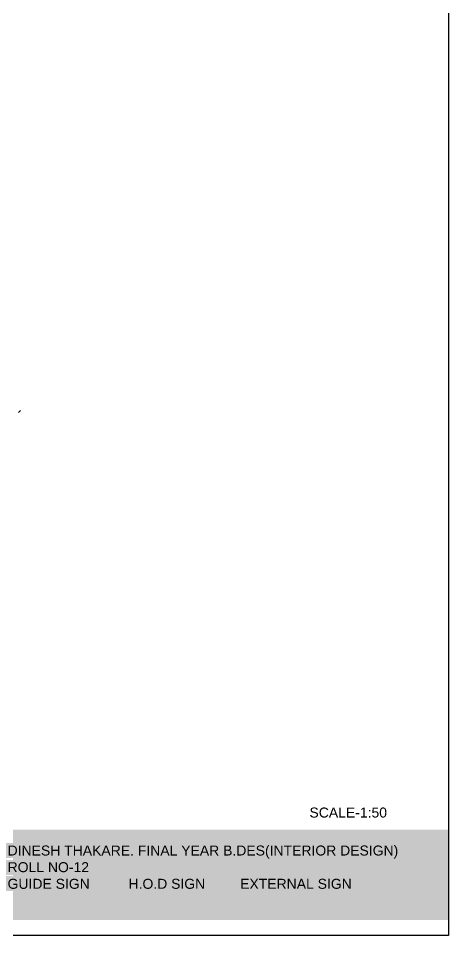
# Model space of a CAD drawing. Header units: millimetres. Extents: x 1521 to 3683, y 1649 to 3322.
# Drawn here: x 1940.26 to 1948.88, y 1649.44 to 1667.81 of the extents above; entities that cross this region are included whole.
import ezdxf

# ---------------------------------------------------------------- set-up
doc = ezdxf.new("R2010")
doc.units = ezdxf.units.MM
doc.header["$LTSCALE"] = 0.1

# ---------------------------------------------------------------- blocks, each defined once
blk = doc.blocks.new('A$C3F6A36EA')
h = blk.add_hatch(color=10)
h.set_gradient(color1=(22, 110, 12), color2=(129, 189, 10), tint=0.46)
h.paths.add_polyline_path([(-44.213, -3.153), (-3.313, -3.153), (-3.313, -4.965), (-44.213, -4.965)])
at = {"color": 0}
blk.add_lwpolyline([(-44.213, 22.5), (-3.313, 22.5), (-3.313, -5.276), (-44.213, -5.276)], close=True, dxfattribs=at)
at = {"insert": (-12.145, -3.471), "char_height": 0.2, "width": 22.63115, "attachment_point": 1}
blk.add_mtext('{\\f@Arial Unicode MS|b0|i0|c0|p34;\\C255;\\c16777215;DINESH THAKARE. FINAL YEAR B.DES(INTERIOR DESIGN)\\PROLL NO-12 \\PGUIDE SIGN          H.O.D SIGN         EXTERNAL SIGN}', dxfattribs=at)

msp = doc.modelspace()

# ---------------------------------------------------------------- linework, layer by layer
at = {"color": 3}
msp.add_line((1940.2585, 1659.9163), (1940.2992, 1659.957), dxfattribs=at)

# ---------------------------------------------------------------- block references
at = {"color": 0}
msp.add_blockref('A$C3F6A36EA', (1952.1884, 1654.7171), dxfattribs=at)

# ---------------------------------------------------------------- texts
at = {"insert": (1946.0883, 1652.0065), "char_height": 0.2, "width": 33.946729, "attachment_point": 1}
msp.add_mtext('{\\f@Arial Unicode MS|b0|i0|c0|p34;SCALE-1:50}', dxfattribs=at)

doc.saveas('drawing.dxf')
